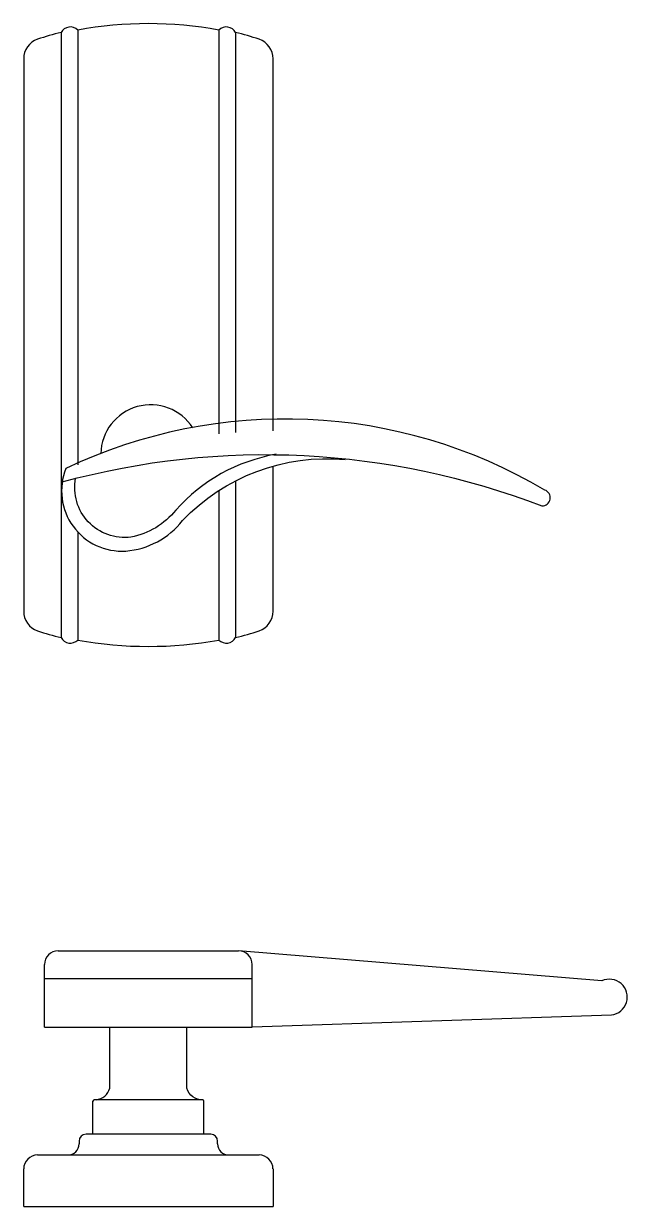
# Model space of a CAD drawing. Header units: metres. Extents: x 870 to 1016, y 1248 to 1533.
import ezdxf

# ---------------------------------------------------------------- set-up
doc = ezdxf.new("R2010")
doc.units = ezdxf.units.M
for name, color, linetype in [('3', 3, 'Continuous'), ('7', 7, 'Continuous'), ('BH', 3, 'Continuous')]:
    doc.layers.add(name, color=color, linetype=linetype)

msp = doc.modelspace()

# ---------------------------------------------------------------- linework, layer by layer
at = {"layer": '3'}
for p, q in [((879.44, 1530.95), (879.44, 1385.19)), ((883.44, 1531.53), (883.44, 1426.8)), ((917.44, 1531.53), (917.44, 1434.27)), ((921.44, 1530.95), (921.44, 1434.61)), ((921.44, 1422.9), (921.44, 1385.19)), ((917.44, 1420.59), (917.44, 1384.61)), ((883.44, 1410.71), (883.44, 1384.61))]:
    msp.add_line(p, q, dxfattribs=at)
msp.add_lwpolyline([(931.2, 1429.36, 0.17), (907.04, 1415.9, -0.18), (896.26, 1409.39, -0.51), (882.95, 1423.56, -0.51)], format="xyb", dxfattribs=at)
at = {"layer": '7'}
for p, q in [((878.77, 1309.77), (922.1, 1309.77)), ((1009.56, 1302.53), (922.1, 1309.77)), ((875.44, 1291.37), (875.44, 1306.44)), ((925.44, 1291.37), (925.44, 1306.44)), ((875.44, 1303.1), (925.44, 1303.1)), ((875.44, 1303.1), (925.44, 1303.1)), ((925.44, 1291.44), (1011.86, 1294.33)), ((875.44, 1291.37), (925.44, 1291.37)), ((887.1, 1265.6), (887.1, 1273.57)), ((913.77, 1265.6), (913.77, 1273.57)), ((883.77, 1263.94), (883.77, 1263.27)), ((917.1, 1263.27), (917.1, 1263.94)), ((873.77, 1260.6), (881.1, 1260.6)), ((919.77, 1260.6), (927.1, 1260.6)), ((870.44, 1248.23), (870.44, 1257.27)), ((930.44, 1257.27), (930.44, 1248.23)), ((870.44, 1248.23), (930.44, 1248.23))]:
    msp.add_line(p, q, dxfattribs=at)
for points in [[(930.44, 1434.97), (930.44, 1524.59, 0.32), (927.1, 1529.31, 0.02), (921.44, 1530.95, 0.5), (917.44, 1531.53, 0.09), (883.44, 1531.53, 0.5), (879.44, 1530.95, 0.02), (873.77, 1529.31, 0.32), (870.44, 1524.59), (870.44, 1391.55, 0.32), (873.77, 1386.83, 0.02), (879.44, 1385.19, 0.5), (883.44, 1384.61, 0.09), (917.44, 1384.61, 0.5), (921.44, 1385.19, 0.02), (927.1, 1386.83, 0.32), (930.44, 1391.55), (930.45, 1426.45)], [(879.74, 1422.7, -0.16), (995.15, 1416.9, 0.85), (995.83, 1420.74, 0.25), (880.59, 1425.91, 0.55), (895, 1406.05, 0.21), (908.67, 1413.39, -0.23), (947.82, 1428.07)], [(887.85, 1273.9, 0.31), (891.15, 1276.7), (891.15, 1291.38)], [(913.54, 1273.88, -0.35), (909.72, 1276.7), (909.72, 1291.38)]]:
    msp.add_lwpolyline(points, format="xyb", dxfattribs=at)
for centre, radius, start, end in [((901, 1429.27), 12, 32.54, 178.86), ((878.77, 1306.44), 3.33, 90, 180), ((922.1, 1306.44), 3.33, 0, 90), ((1011.38, 1298.62), 4.32, 276.34, 114.98), ((887.44, 1273.57), 0.33, 90, 180), ((913.44, 1273.57), 0.33, 0, 90), ((885.44, 1263.94), 1.67, 90, 180), ((915.44, 1263.94), 1.67, 360, 90), ((881.1, 1263.27), 2.67, 270, 0), ((919.77, 1263.27), 2.67, 180, 270), ((873.77, 1257.27), 3.33, 90, 180), ((927.1, 1257.27), 3.33, 0, 90)]:
    msp.add_arc(centre, radius, start, end, dxfattribs=at)
at = {"layer": 'BH'}
for p, q in [((875.44, 1303.1), (925.44, 1303.1)), ((913.44, 1273.9), (887.44, 1273.9)), ((915.44, 1265.6), (885.44, 1265.6)), ((881.1, 1260.6), (919.77, 1260.6))]:
    msp.add_line(p, q, dxfattribs=at)

doc.saveas('drawing.dxf')
